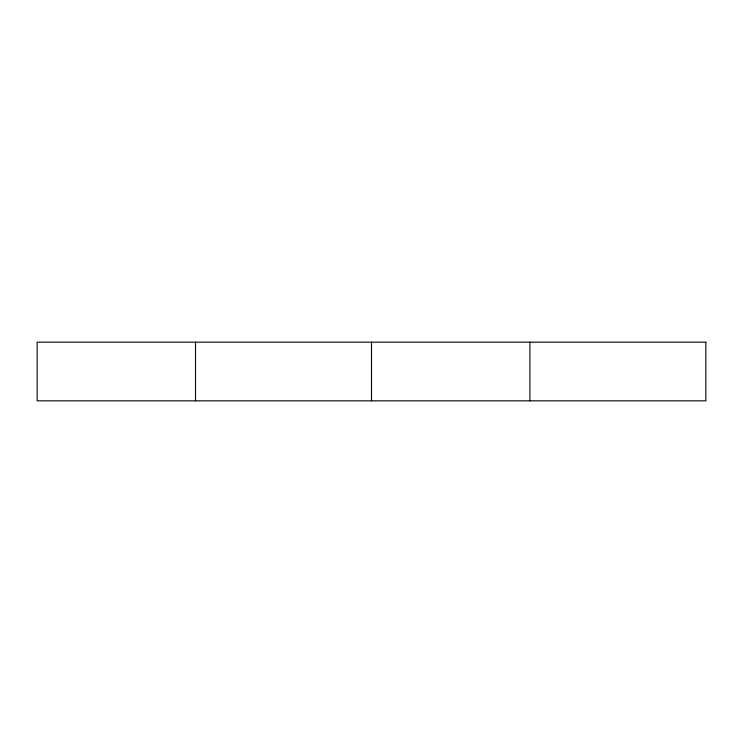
<?xml version="1.0" encoding="UTF-8"?>
<svg xmlns="http://www.w3.org/2000/svg" width="743" height="743" viewBox="0 0 743 743"><rect width="100%" height="100%" fill="white"/><g stroke="black" fill="none" stroke-linecap="round" stroke-linejoin="round"><path stroke-width="1.11" d="M529.88 342.17L529.88 400.83M371.5 342.17L371.5 400.83M195.53 342.17L195.53 400.83M705.85 342.17L37.15 342.17L37.15 400.83L705.85 400.83L705.85 342.17"/></g></svg>
